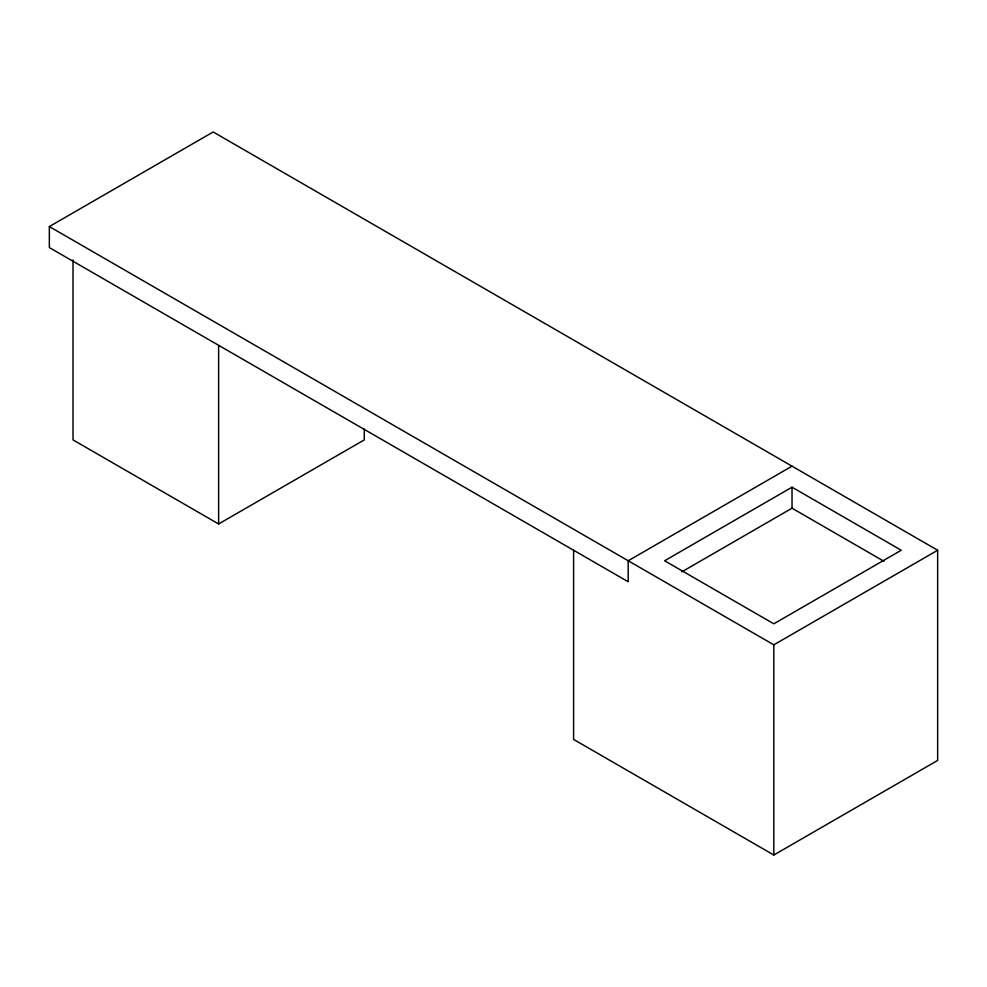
<?xml version="1.0" encoding="UTF-8"?>
<svg xmlns="http://www.w3.org/2000/svg" width="987" height="987" viewBox="0 0 987 987"><rect width="100%" height="100%" fill="white"/><g stroke="black" fill="none" stroke-linecap="round" stroke-linejoin="round"><path stroke-width="1.48" d="M792.03 466.172L628.201 560.764L628.201 581.775L49.35 247.577L49.35 226.566L213.18 131.974L937.65 550.252L937.65 760.434L773.82 855.026L573.595 739.423L573.595 550.252M73.013 259.963L73.013 439.906L218.633 523.974L364.265 439.906L364.265 429.135M792.03 487.196L664.609 560.764L773.82 623.809L901.242 550.252L792.03 487.196L792.03 508.206L681.857 571.818M49.35 226.566L773.82 644.832L937.65 550.252M792.03 508.206L883.933 561.27M773.82 644.832L773.82 855.026M218.633 345.573L218.633 523.974"/></g></svg>
